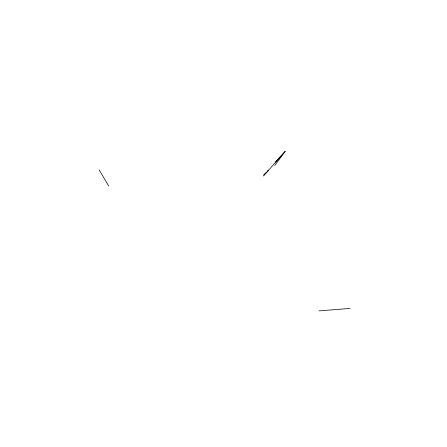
<?xml version="1.0" encoding="UTF-8"?>
<svg xmlns="http://www.w3.org/2000/svg" width="447" height="447" viewBox="0 0 447 447"><rect width="100%" height="100%" fill="white"/><g stroke="black" fill="none" stroke-linecap="round" stroke-linejoin="round"><path stroke-width="0.67" d="M274.804 165.457L285.175 151.371L275.358 162.043M263.546 175.962L285.175 151.371M263.859 175.012L266.747 172.084M267.714 171.106L268.675 170.128L267.708 171.084M263.842 174.889L265.775 172.983M319.046 310.888L350.074 308.419M99.167 169.888L108.727 186.053"/></g></svg>
